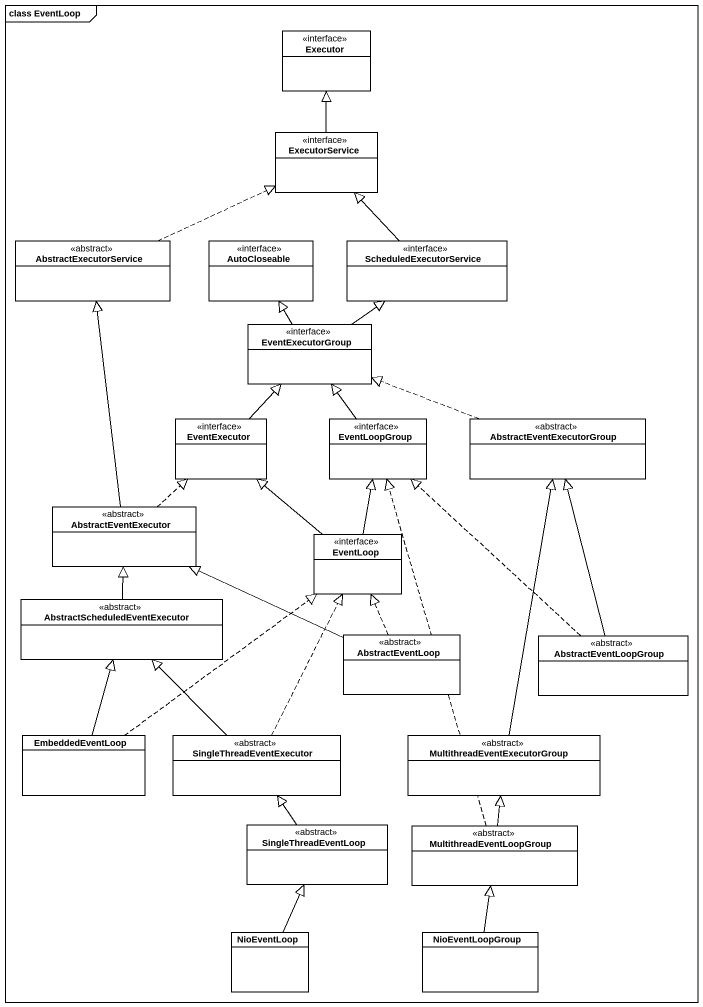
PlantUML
@startuml
mainframe class EventLoop
hide circle
hide empty members
class Executor <<interface>>
class ExecutorService <<interface>>
class AbstractExecutorService <<abstract>>
class AutoCloseable <<interface>>
class ScheduledExecutorService <<interface>>
class EventExecutorGroup <<interface>>
class EventExecutor <<interface>>
class EventLoopGroup <<interface>>
class AbstractEventExecutorGroup <<abstract>>
class AbstractEventExecutor <<abstract>>
class EventLoop <<interface>>
class "AbstractScheduledEventExecutor" as AbstractScheduledEventExecut <<abstract>>
class AbstractEventLoop <<abstract>>
class AbstractEventLoopGroup <<abstract>>
class EmbeddedEventLoop
class SingleThreadEventExecutor <<abstract>>
class "MultithreadEventExecutorGroup" as MultithreadEventExecutorGrou <<abstract>>
class SingleThreadEventLoop <<abstract>>
class MultithreadEventLoopGroup <<abstract>>
class NioEventLoop
class NioEventLoopGroup
ExecutorService -up-|> Executor
AbstractExecutorService .right.|> ExecutorService
ScheduledExecutorService -up-|> ExecutorService
EventExecutorGroup -up-|> AutoCloseable
EventExecutorGroup -up-|> ScheduledExecutorService
EventExecutor -up-|> EventExecutorGroup
EventLoopGroup -up-|> EventExecutorGroup
AbstractEventExecutorGroup .left.|> EventExecutorGroup
AbstractEventExecutor -up-|> AbstractExecutorService
AbstractEventExecutor .up.|> EventExecutor
EventLoop -up-|> EventExecutor
EventLoop -up-|> EventLoopGroup
AbstractScheduledEventExecut -up-|> AbstractEventExecutor
AbstractEventLoop -left-|> AbstractEventExecutor
AbstractEventLoop .up.|> EventLoop
AbstractEventLoopGroup .up.|> EventLoopGroup
AbstractEventLoopGroup -up-|> AbstractEventExecutorGroup
EmbeddedEventLoop .up.|> EventLoop
EmbeddedEventLoop -up-|> AbstractScheduledEventExecut
SingleThreadEventExecutor .up.|> EventLoop
SingleThreadEventExecutor -up-|> AbstractScheduledEventExecut
MultithreadEventExecutorGrou -up-|> AbstractEventExecutorGroup
SingleThreadEventLoop -up-|> SingleThreadEventExecutor
MultithreadEventLoopGroup .up.|> EventLoopGroup
MultithreadEventLoopGroup -up-|> MultithreadEventExecutorGrou
NioEventLoop -up-|> SingleThreadEventLoop
NioEventLoopGroup -up-|> MultithreadEventLoopGroup
@enduml
